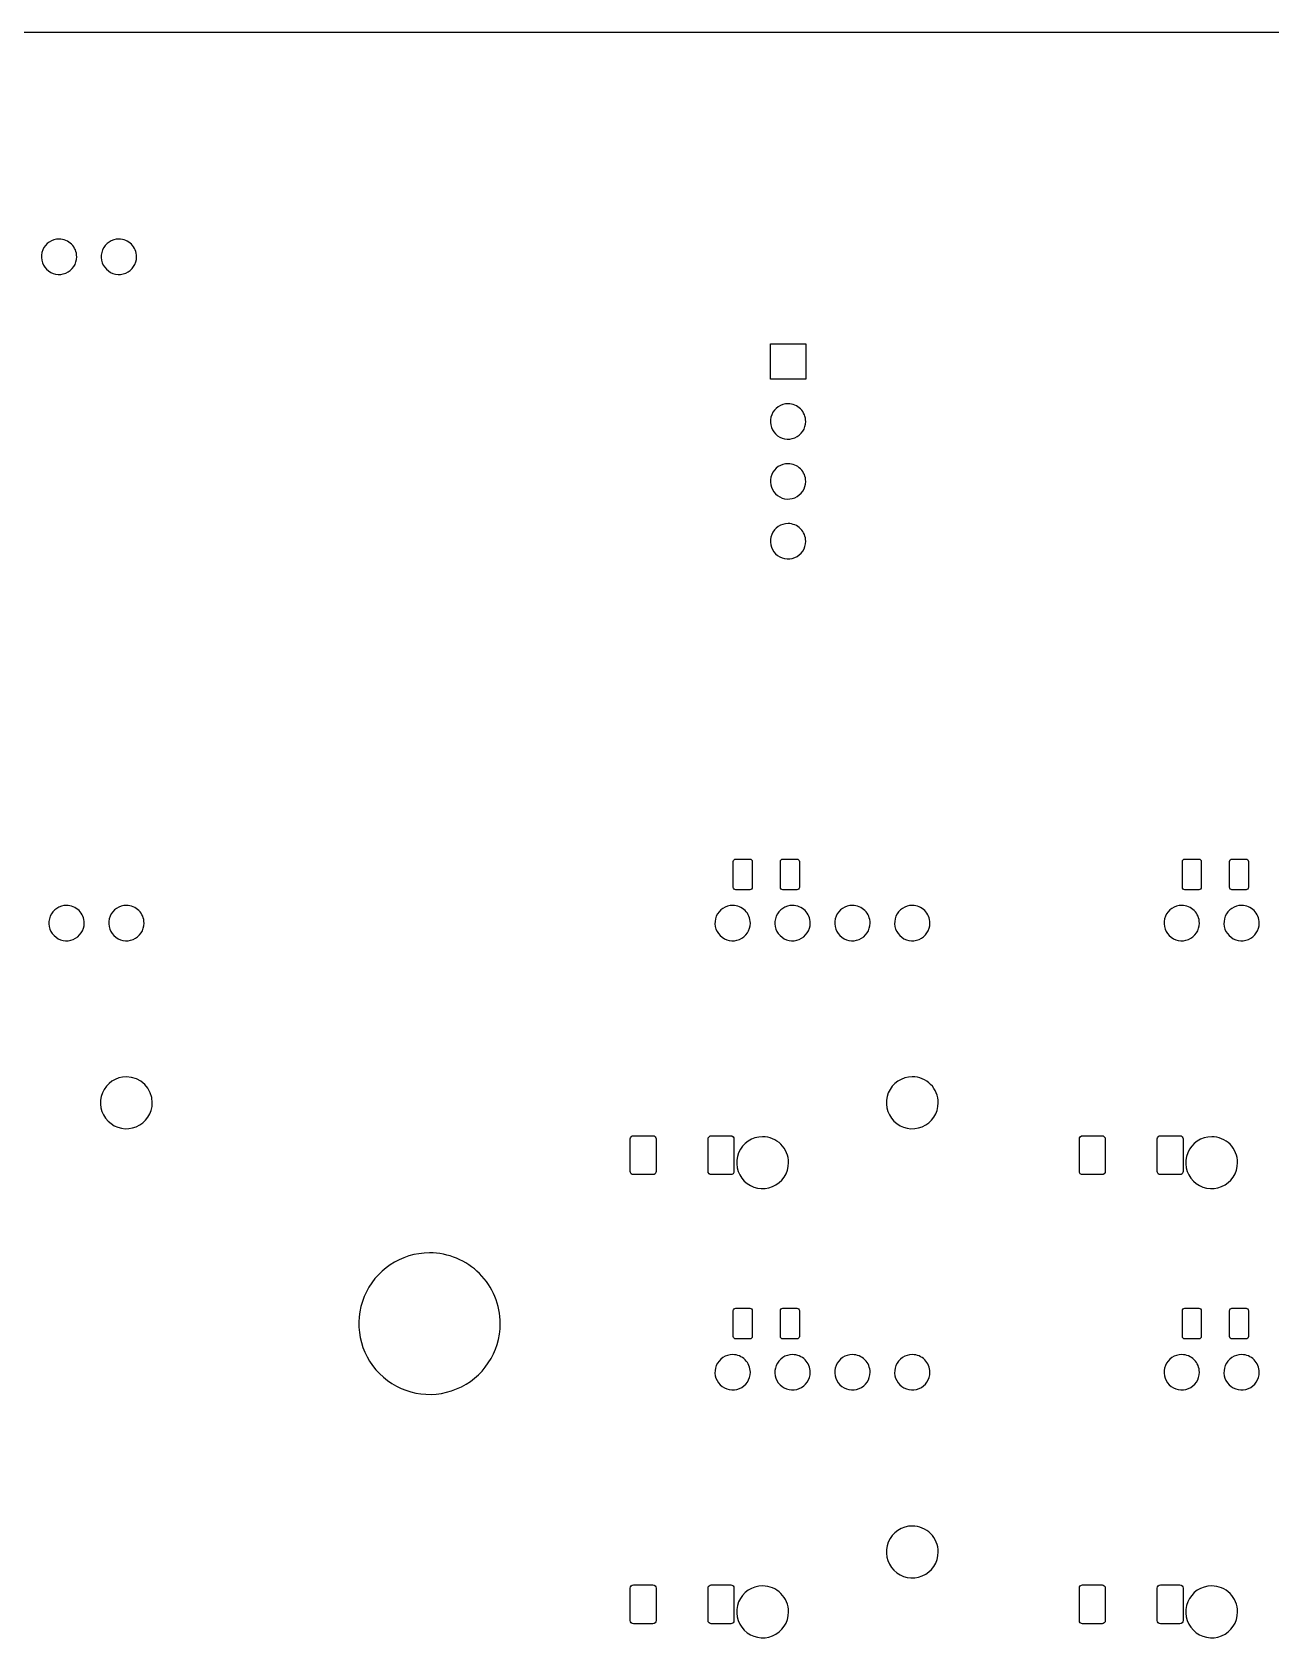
# Model space of a CAD drawing. Extents: x 0 to 449, y -141 to 0.
# Drawn here: x 348.3 to 400.8, y -68.2 to 0 of the extents above; entities that cross this region are included whole.
import ezdxf

# ---------------------------------------------------------------- set-up
doc = ezdxf.new("R2010")
doc.units = 0
doc.layers.get('0').update_dxf_attribs({"linetype": 'CONTINUOUS'})

msp = doc.modelspace()

# ---------------------------------------------------------------- linework, layer by layer
at = {"color": 7}
for p, q in [((0.024995, -0.024469), (449.28762, -0.024469)), ((349.433732, -8.79947), (349.433732, -8.79947)), ((351.973732, -8.79947), (351.973732, -8.79947)), ((379.60825, -13.24447), (381.10824, -13.24447)), ((379.60825, -14.744468), (379.60825, -13.24447)), ((381.10824, -13.24447), (381.10824, -14.744468)), ((381.10824, -14.744468), (379.60825, -14.744468)), ((380.358244, -15.78447), (380.358244, -15.78447)), ((380.358244, -18.32447), (380.358244, -18.32447)), ((380.358244, -20.86447), (380.358244, -20.86447)), ((378.03749, -35.193219), (378.04511, -35.154951)), ((378.03749, -36.293219), (378.03749, -35.193219)), ((378.04511, -35.154951), (378.06678, -35.122508)), ((378.06678, -35.122508), (378.09923, -35.100831)), ((378.09923, -35.100831), (378.13749, -35.093219)), ((378.13749, -35.093219), (378.73749, -35.093219)), ((378.73749, -35.093219), (378.77576, -35.100831)), ((378.77576, -35.100831), (378.80821, -35.122508)), ((378.80821, -35.122508), (378.82988, -35.154951)), ((378.82988, -35.154951), (378.83749, -35.193219)), ((378.83749, -35.193219), (378.83749, -36.293219)), ((380.0375, -35.193219), (380.04511, -35.154951)), ((380.0375, -36.293219), (380.0375, -35.193219)), ((380.04511, -35.154951), (380.06679, -35.122508)), ((380.06679, -35.122508), (380.09923, -35.100831)), ((380.09923, -35.100831), (380.1375, -35.093219)), ((380.1375, -35.093219), (380.7375, -35.093219)), ((380.7375, -35.093219), (380.77576, -35.100831)), ((380.77576, -35.100831), (380.80821, -35.122508)), ((380.80821, -35.122508), (380.82988, -35.154951)), ((380.82988, -35.154951), (380.8375, -35.193219)), ((380.8375, -35.193219), (380.8375, -36.293219)), ((397.08749, -35.193219), (397.09511, -35.154951)), ((397.08749, -36.293219), (397.08749, -35.193219)), ((397.09511, -35.154951), (397.11678, -35.122508)), ((397.11678, -35.122508), (397.14923, -35.100831)), ((397.14923, -35.100831), (397.18749, -35.093219)), ((397.18749, -35.093219), (397.78749, -35.093219)), ((397.78749, -35.093219), (397.82576, -35.100831)), ((397.82576, -35.100831), (397.85821, -35.122508)), ((397.85821, -35.122508), (397.87988, -35.154951)), ((397.87988, -35.154951), (397.88749, -35.193219)), ((397.88749, -35.193219), (397.88749, -36.293219)), ((399.0875, -35.193219), (399.09511, -35.154951)), ((399.0875, -36.293219), (399.0875, -35.193219)), ((399.09511, -35.154951), (399.11679, -35.122508)), ((399.11679, -35.122508), (399.14923, -35.100831)), ((399.14923, -35.100831), (399.1875, -35.093219)), ((399.1875, -35.093219), (399.7875, -35.093219)), ((399.7875, -35.093219), (399.82576, -35.100831)), ((399.82576, -35.100831), (399.85821, -35.122508)), ((399.85821, -35.122508), (399.87988, -35.154951)), ((399.87988, -35.154951), (399.8875, -35.193219)), ((399.8875, -35.193219), (399.8875, -36.293219)), ((378.04511, -36.331487), (378.03749, -36.293219)), ((378.06678, -36.36393), (378.04511, -36.331487)), ((378.09923, -36.385607), (378.06678, -36.36393)), ((378.13749, -36.393219), (378.09923, -36.385607)), ((378.73749, -36.393219), (378.13749, -36.393219)), ((378.77576, -36.385607), (378.73749, -36.393219)), ((378.80821, -36.36393), (378.77576, -36.385607)), ((378.82988, -36.331487), (378.80821, -36.36393)), ((378.83749, -36.293219), (378.82988, -36.331487)), ((380.04511, -36.331487), (380.0375, -36.293219)), ((380.06679, -36.36393), (380.04511, -36.331487)), ((380.09923, -36.385607), (380.06679, -36.36393)), ((380.1375, -36.393219), (380.09923, -36.385607)), ((380.7375, -36.393219), (380.1375, -36.393219)), ((380.77576, -36.385607), (380.7375, -36.393219)), ((380.80821, -36.36393), (380.77576, -36.385607)), ((380.82988, -36.331487), (380.80821, -36.36393)), ((380.8375, -36.293219), (380.82988, -36.331487)), ((397.09511, -36.331487), (397.08749, -36.293219)), ((397.11678, -36.36393), (397.09511, -36.331487)), ((397.14923, -36.385607), (397.11678, -36.36393)), ((397.18749, -36.393219), (397.14923, -36.385607)), ((397.78749, -36.393219), (397.18749, -36.393219)), ((397.82576, -36.385607), (397.78749, -36.393219)), ((397.85821, -36.36393), (397.82576, -36.385607)), ((397.87988, -36.331487), (397.85821, -36.36393)), ((397.88749, -36.293219), (397.87988, -36.331487)), ((399.09511, -36.331487), (399.0875, -36.293219)), ((399.11679, -36.36393), (399.09511, -36.331487)), ((399.14923, -36.385607), (399.11679, -36.36393)), ((399.1875, -36.393219), (399.14923, -36.385607)), ((399.7875, -36.393219), (399.1875, -36.393219)), ((399.82576, -36.385607), (399.7875, -36.393219)), ((399.85821, -36.36393), (399.82576, -36.385607)), ((399.87988, -36.331487), (399.85821, -36.36393)), ((399.8875, -36.293219), (399.87988, -36.331487)), ((349.751236, -37.05697), (349.751236, -37.05697)), ((352.291236, -37.05697), (352.291236, -37.05697)), ((378.00874, -37.05697), (378.00874, -37.05697)), ((380.54874, -37.05697), (380.54874, -37.05697)), ((383.08874, -37.05697), (383.08874, -37.05697)), ((385.62874, -37.05697), (385.62874, -37.05697)), ((397.058756, -37.05697), (397.058756, -37.05697)), ((399.598756, -37.05697), (399.598756, -37.05697)), ((352.291236, -44.32697), (352.291236, -44.32697)), ((385.62874, -44.32697), (385.62874, -44.32697)), ((373.66562, -46.961969), (373.67609, -46.90935)), ((373.66562, -48.336969), (373.66562, -46.961969)), ((373.67609, -46.90935), (373.70589, -46.864742)), ((373.70589, -46.864742), (373.7505, -46.834936)), ((373.7505, -46.834936), (373.80312, -46.824469)), ((373.80312, -46.824469), (374.62812, -46.824469)), ((374.62812, -46.824469), (374.68074, -46.834936)), ((374.68074, -46.834936), (374.72535, -46.864742)), ((374.72535, -46.864742), (374.75515, -46.90935)), ((374.75515, -46.90935), (374.76562, -46.961969)), ((374.76562, -46.961969), (374.76562, -48.336969)), ((376.96562, -46.961969), (376.97609, -46.90935)), ((376.96562, -48.336969), (376.96562, -46.961969)), ((376.97609, -46.90935), (377.00589, -46.864742)), ((377.00589, -46.864742), (377.0505, -46.834936)), ((377.0505, -46.834936), (377.10312, -46.824469)), ((377.10312, -46.824469), (377.92812, -46.824469)), ((377.92812, -46.824469), (377.98074, -46.834936)), ((377.98074, -46.834936), (378.02535, -46.864742)), ((378.02535, -46.864742), (378.05515, -46.90935)), ((378.05515, -46.90935), (378.06562, -46.961969)), ((378.06562, -46.961969), (378.06562, -48.336969)), ((379.278756, -46.86697), (379.278756, -46.86697)), ((392.71562, -46.961969), (392.72609, -46.90935)), ((392.71562, -48.336969), (392.71562, -46.961969)), ((392.72609, -46.90935), (392.75589, -46.864742)), ((392.75589, -46.864742), (392.8005, -46.834936)), ((392.8005, -46.834936), (392.85312, -46.824469)), ((392.85312, -46.824469), (393.67812, -46.824469)), ((393.67812, -46.824469), (393.73074, -46.834936)), ((393.73074, -46.834936), (393.77535, -46.864742)), ((393.77535, -46.864742), (393.80515, -46.90935)), ((393.80515, -46.90935), (393.81562, -46.961969)), ((393.81562, -46.961969), (393.81562, -48.336969)), ((396.01562, -46.961969), (396.02609, -46.90935)), ((396.01562, -48.336969), (396.01562, -46.961969)), ((396.02609, -46.90935), (396.05589, -46.864742)), ((396.05589, -46.864742), (396.1005, -46.834936)), ((396.1005, -46.834936), (396.15312, -46.824469)), ((396.15312, -46.824469), (396.97812, -46.824469)), ((396.97812, -46.824469), (397.03074, -46.834936)), ((397.03074, -46.834936), (397.07535, -46.864742)), ((397.07535, -46.864742), (397.10515, -46.90935)), ((397.10515, -46.90935), (397.11562, -46.961969)), ((397.11562, -46.961969), (397.11562, -48.336969)), ((398.32874, -46.86697), (398.32874, -46.86697)), ((373.67609, -48.389588), (373.66562, -48.336969)), ((373.70589, -48.434196), (373.67609, -48.389588)), ((374.75515, -48.389588), (374.72535, -48.434196)), ((374.76562, -48.336969), (374.75515, -48.389588)), ((376.97609, -48.389588), (376.96562, -48.336969)), ((377.00589, -48.434196), (376.97609, -48.389588)), ((378.05515, -48.389588), (378.02535, -48.434196)), ((378.06562, -48.336969), (378.05515, -48.389588)), ((392.72609, -48.389588), (392.71562, -48.336969)), ((392.75589, -48.434196), (392.72609, -48.389588)), ((393.80515, -48.389588), (393.77535, -48.434196)), ((393.81562, -48.336969), (393.80515, -48.389588)), ((396.02609, -48.389588), (396.01562, -48.336969)), ((396.05589, -48.434196), (396.02609, -48.389588)), ((397.10515, -48.389588), (397.07535, -48.434196)), ((397.11562, -48.336969), (397.10515, -48.389588)), ((373.7505, -48.464002), (373.70589, -48.434196)), ((373.80312, -48.474469), (373.7505, -48.464002)), ((374.62812, -48.474469), (373.80312, -48.474469)), ((374.68074, -48.464002), (374.62812, -48.474469)), ((374.72535, -48.434196), (374.68074, -48.464002)), ((377.0505, -48.464002), (377.00589, -48.434196)), ((377.10312, -48.474469), (377.0505, -48.464002)), ((377.92812, -48.474469), (377.10312, -48.474469)), ((377.98074, -48.464002), (377.92812, -48.474469)), ((378.02535, -48.434196), (377.98074, -48.464002)), ((392.8005, -48.464002), (392.75589, -48.434196)), ((392.85312, -48.474469), (392.8005, -48.464002)), ((393.67812, -48.474469), (392.85312, -48.474469)), ((393.73074, -48.464002), (393.67812, -48.474469)), ((393.77535, -48.434196), (393.73074, -48.464002)), ((396.1005, -48.464002), (396.05589, -48.434196)), ((396.15312, -48.474469), (396.1005, -48.464002)), ((396.97812, -48.474469), (396.15312, -48.474469)), ((397.03074, -48.464002), (396.97812, -48.474469)), ((397.07535, -48.434196), (397.03074, -48.464002)), ((365.149988, -51.793218), (365.149988, -51.793218)), ((378.03749, -54.243219), (378.04511, -54.204951)), ((378.03749, -55.343219), (378.03749, -54.243219)), ((378.04511, -54.204951), (378.06678, -54.172508)), ((378.06678, -54.172508), (378.09923, -54.150831)), ((378.09923, -54.150831), (378.13749, -54.143219)), ((378.13749, -54.143219), (378.73749, -54.143219)), ((378.73749, -54.143219), (378.77576, -54.150831)), ((378.77576, -54.150831), (378.80821, -54.172508)), ((378.80821, -54.172508), (378.82988, -54.204951)), ((378.82988, -54.204951), (378.83749, -54.243219)), ((378.83749, -54.243219), (378.83749, -55.343219)), ((380.0375, -54.243219), (380.04511, -54.204951)), ((380.0375, -55.343219), (380.0375, -54.243219)), ((380.04511, -54.204951), (380.06679, -54.172508)), ((380.06679, -54.172508), (380.09923, -54.150831)), ((380.09923, -54.150831), (380.1375, -54.143219)), ((380.1375, -54.143219), (380.7375, -54.143219)), ((380.7375, -54.143219), (380.77576, -54.150831)), ((380.77576, -54.150831), (380.80821, -54.172508)), ((380.80821, -54.172508), (380.82988, -54.204951)), ((380.82988, -54.204951), (380.8375, -54.243219)), ((380.8375, -54.243219), (380.8375, -55.343219)), ((397.08749, -54.243219), (397.09511, -54.204951)), ((397.08749, -55.343219), (397.08749, -54.243219)), ((397.09511, -54.204951), (397.11678, -54.172508)), ((397.11678, -54.172508), (397.14923, -54.150831)), ((397.14923, -54.150831), (397.18749, -54.143219)), ((397.18749, -54.143219), (397.78749, -54.143219)), ((397.78749, -54.143219), (397.82576, -54.150831)), ((397.82576, -54.150831), (397.85821, -54.172508)), ((397.85821, -54.172508), (397.87988, -54.204951)), ((397.87988, -54.204951), (397.88749, -54.243219)), ((397.88749, -54.243219), (397.88749, -55.343219)), ((399.0875, -54.243219), (399.09511, -54.204951)), ((399.0875, -55.343219), (399.0875, -54.243219)), ((399.09511, -54.204951), (399.11679, -54.172508)), ((399.11679, -54.172508), (399.14923, -54.150831)), ((399.14923, -54.150831), (399.1875, -54.143219)), ((399.1875, -54.143219), (399.7875, -54.143219)), ((399.7875, -54.143219), (399.82576, -54.150831)), ((399.82576, -54.150831), (399.85821, -54.172508)), ((399.85821, -54.172508), (399.87988, -54.204951)), ((399.87988, -54.204951), (399.8875, -54.243219)), ((399.8875, -54.243219), (399.8875, -55.343219)), ((378.04511, -55.381487), (378.03749, -55.343219)), ((378.06678, -55.41393), (378.04511, -55.381487)), ((378.09923, -55.435607), (378.06678, -55.41393)), ((378.13749, -55.443219), (378.09923, -55.435607)), ((378.73749, -55.443219), (378.13749, -55.443219)), ((378.77576, -55.435607), (378.73749, -55.443219)), ((378.80821, -55.41393), (378.77576, -55.435607)), ((378.82988, -55.381487), (378.80821, -55.41393)), ((378.83749, -55.343219), (378.82988, -55.381487)), ((380.04511, -55.381487), (380.0375, -55.343219)), ((380.06679, -55.41393), (380.04511, -55.381487)), ((380.09923, -55.435607), (380.06679, -55.41393)), ((380.1375, -55.443219), (380.09923, -55.435607)), ((380.7375, -55.443219), (380.1375, -55.443219)), ((380.77576, -55.435607), (380.7375, -55.443219)), ((380.80821, -55.41393), (380.77576, -55.435607)), ((380.82988, -55.381487), (380.80821, -55.41393)), ((380.8375, -55.343219), (380.82988, -55.381487)), ((397.09511, -55.381487), (397.08749, -55.343219)), ((397.11678, -55.41393), (397.09511, -55.381487)), ((397.14923, -55.435607), (397.11678, -55.41393)), ((397.18749, -55.443219), (397.14923, -55.435607)), ((397.78749, -55.443219), (397.18749, -55.443219)), ((397.82576, -55.435607), (397.78749, -55.443219)), ((397.85821, -55.41393), (397.82576, -55.435607)), ((397.87988, -55.381487), (397.85821, -55.41393)), ((397.88749, -55.343219), (397.87988, -55.381487)), ((399.09511, -55.381487), (399.0875, -55.343219)), ((399.11679, -55.41393), (399.09511, -55.381487)), ((399.14923, -55.435607), (399.11679, -55.41393)), ((399.1875, -55.443219), (399.14923, -55.435607)), ((399.7875, -55.443219), (399.1875, -55.443219)), ((399.82576, -55.435607), (399.7875, -55.443219)), ((399.85821, -55.41393), (399.82576, -55.435607)), ((399.87988, -55.381487), (399.85821, -55.41393)), ((399.8875, -55.343219), (399.87988, -55.381487)), ((378.00874, -56.10697), (378.00874, -56.10697)), ((380.54874, -56.10697), (380.54874, -56.10697)), ((383.08874, -56.10697), (383.08874, -56.10697)), ((385.62874, -56.10697), (385.62874, -56.10697)), ((397.058756, -56.10697), (397.058756, -56.10697)), ((399.598756, -56.10697), (399.598756, -56.10697)), ((385.62874, -63.376966), (385.62874, -63.376966)), ((373.66562, -66.011969), (373.67609, -65.95935)), ((373.66562, -67.386969), (373.66562, -66.011969)), ((373.67609, -65.95935), (373.70589, -65.914742)), ((373.70589, -65.914742), (373.7505, -65.884936)), ((373.7505, -65.884936), (373.80312, -65.874469)), ((373.80312, -65.874469), (374.62812, -65.874469)), ((374.62812, -65.874469), (374.68074, -65.884936)), ((374.68074, -65.884936), (374.72535, -65.914742)), ((374.72535, -65.914742), (374.75515, -65.95935)), ((374.75515, -65.95935), (374.76562, -66.011969)), ((374.76562, -66.011969), (374.76562, -67.386969)), ((376.96562, -66.011969), (376.97609, -65.95935)), ((376.96562, -67.386969), (376.96562, -66.011969)), ((376.97609, -65.95935), (377.00589, -65.914742)), ((377.00589, -65.914742), (377.0505, -65.884936)), ((377.0505, -65.884936), (377.10312, -65.874469)), ((377.10312, -65.874469), (377.92812, -65.874469)), ((377.92812, -65.874469), (377.98074, -65.884936)), ((377.98074, -65.884936), (378.02535, -65.914742)), ((378.02535, -65.914742), (378.05515, -65.95935)), ((378.05515, -65.95935), (378.06562, -66.011969)), ((378.06562, -66.011969), (378.06562, -67.386969)), ((379.278756, -65.916966), (379.278756, -65.916966)), ((392.71562, -66.011969), (392.72609, -65.95935)), ((392.71562, -67.386969), (392.71562, -66.011969)), ((392.72609, -65.95935), (392.75589, -65.914742)), ((392.75589, -65.914742), (392.8005, -65.884936)), ((392.8005, -65.884936), (392.85312, -65.874469)), ((392.85312, -65.874469), (393.67812, -65.874469)), ((393.67812, -65.874469), (393.73074, -65.884936)), ((393.73074, -65.884936), (393.77535, -65.914742)), ((393.77535, -65.914742), (393.80515, -65.95935)), ((393.80515, -65.95935), (393.81562, -66.011969)), ((393.81562, -66.011969), (393.81562, -67.386969)), ((396.01562, -66.011969), (396.02609, -65.95935)), ((396.01562, -67.386969), (396.01562, -66.011969)), ((396.02609, -65.95935), (396.05589, -65.914742)), ((396.05589, -65.914742), (396.1005, -65.884936)), ((396.1005, -65.884936), (396.15312, -65.874469)), ((396.15312, -65.874469), (396.97812, -65.874469)), ((396.97812, -65.874469), (397.03074, -65.884936)), ((397.03074, -65.884936), (397.07535, -65.914742)), ((397.07535, -65.914742), (397.10515, -65.95935)), ((397.10515, -65.95935), (397.11562, -66.011969)), ((397.11562, -66.011969), (397.11562, -67.386969)), ((398.32874, -65.916966), (398.32874, -65.916966)), ((373.67609, -67.439588), (373.66562, -67.386969)), ((373.70589, -67.484196), (373.67609, -67.439588)), ((373.7505, -67.514002), (373.70589, -67.484196)), ((374.72535, -67.484196), (374.68074, -67.514002)), ((374.75515, -67.439588), (374.72535, -67.484196)), ((374.76562, -67.386969), (374.75515, -67.439588)), ((376.97609, -67.439588), (376.96562, -67.386969)), ((377.00589, -67.484196), (376.97609, -67.439588)), ((377.0505, -67.514002), (377.00589, -67.484196)), ((378.02535, -67.484196), (377.98074, -67.514002)), ((378.05515, -67.439588), (378.02535, -67.484196)), ((378.06562, -67.386969), (378.05515, -67.439588)), ((392.72609, -67.439588), (392.71562, -67.386969)), ((392.75589, -67.484196), (392.72609, -67.439588)), ((392.8005, -67.514002), (392.75589, -67.484196)), ((393.77535, -67.484196), (393.73074, -67.514002)), ((393.80515, -67.439588), (393.77535, -67.484196)), ((393.81562, -67.386969), (393.80515, -67.439588)), ((396.02609, -67.439588), (396.01562, -67.386969)), ((396.05589, -67.484196), (396.02609, -67.439588)), ((396.1005, -67.514002), (396.05589, -67.484196)), ((397.07535, -67.484196), (397.03074, -67.514002)), ((397.10515, -67.439588), (397.07535, -67.484196)), ((397.11562, -67.386969), (397.10515, -67.439588)), ((373.80312, -67.524469), (373.7505, -67.514002)), ((374.62812, -67.524469), (373.80312, -67.524469)), ((374.68074, -67.514002), (374.62812, -67.524469)), ((377.10312, -67.524469), (377.0505, -67.514002)), ((377.92812, -67.524469), (377.10312, -67.524469)), ((377.98074, -67.514002), (377.92812, -67.524469)), ((392.85312, -67.524469), (392.8005, -67.514002)), ((393.67812, -67.524469), (392.85312, -67.524469)), ((393.73074, -67.514002), (393.67812, -67.524469)), ((396.15312, -67.524469), (396.1005, -67.514002)), ((396.97812, -67.524469), (396.15312, -67.524469)), ((397.03074, -67.514002), (396.97812, -67.524469))]:
    msp.add_line(p, q, dxfattribs=at)
for points in [[(349.433732, -8.79947), (349.130385, -8.79947), (348.856908, -8.982201), (348.740822, -9.262457)], [(349.964062, -9.019139), (349.82341, -8.878487), (349.632644, -8.79947), (349.433732, -8.79947)], [(351.973732, -8.79947), (351.670385, -8.79947), (351.396908, -8.982201), (351.280822, -9.262457)], [(352.504062, -9.019139), (352.36341, -8.878487), (352.172644, -8.79947), (351.973732, -8.79947)], [(348.740822, -9.262457), (348.624737, -9.542713), (348.688903, -9.865301), (348.903402, -10.0798)], [(350.183732, -9.54947), (350.183732, -9.350557), (350.104714, -9.159792), (349.964062, -9.019139)], [(351.280822, -9.262457), (351.164737, -9.542713), (351.228903, -9.865301), (351.443402, -10.0798)], [(352.723732, -9.54947), (352.723732, -9.350557), (352.644714, -9.159792), (352.504062, -9.019139)], [(348.903402, -10.0798), (349.1179, -10.294298), (349.440489, -10.358465), (349.720745, -10.242379)], [(349.720745, -10.242379), (350.001, -10.126293), (350.183732, -9.852816), (350.183732, -9.54947)], [(351.443402, -10.0798), (351.6579, -10.294298), (351.980489, -10.358465), (352.260745, -10.242379)], [(352.260745, -10.242379), (352.541, -10.126293), (352.723732, -9.852816), (352.723732, -9.54947)], [(379.665334, -16.247457), (379.549249, -16.527713), (379.613415, -16.850301), (379.827914, -17.0648)], [(380.358244, -15.78447), (380.054897, -15.78447), (379.78142, -15.967201), (379.665334, -16.247457)], [(380.888574, -16.004139), (380.747922, -15.863487), (380.557156, -15.78447), (380.358244, -15.78447)], [(381.108244, -16.53447), (381.108244, -16.335557), (381.029226, -16.144792), (380.888574, -16.004139)], [(380.645257, -17.227379), (380.925512, -17.111293), (381.108244, -16.837816), (381.108244, -16.53447)], [(379.827914, -17.0648), (380.042412, -17.279298), (380.365001, -17.343465), (380.645257, -17.227379)], [(380.358244, -18.32447), (380.054897, -18.32447), (379.78142, -18.507201), (379.665334, -18.787457)], [(380.888574, -18.544139), (380.747922, -18.403487), (380.557156, -18.32447), (380.358244, -18.32447)], [(379.665334, -18.787457), (379.549249, -19.067713), (379.613415, -19.390301), (379.827914, -19.6048)], [(380.645257, -19.767379), (380.925512, -19.651293), (381.108244, -19.377816), (381.108244, -19.07447)], [(381.108244, -19.07447), (381.108244, -18.875557), (381.029226, -18.684792), (380.888574, -18.544139)], [(379.827914, -19.6048), (380.042412, -19.819298), (380.365001, -19.883465), (380.645257, -19.767379)], [(380.358244, -20.86447), (380.054897, -20.86447), (379.78142, -21.047201), (379.665334, -21.327457)], [(380.888574, -21.084139), (380.747922, -20.943487), (380.557156, -20.86447), (380.358244, -20.86447)], [(381.108244, -21.61447), (381.108244, -21.415557), (381.029226, -21.224792), (380.888574, -21.084139)], [(379.665334, -21.327457), (379.549249, -21.607713), (379.613415, -21.930301), (379.827914, -22.1448)], [(380.645257, -22.307379), (380.925512, -22.191293), (381.108244, -21.917816), (381.108244, -21.61447)], [(379.827914, -22.1448), (380.042412, -22.359298), (380.365001, -22.423465), (380.645257, -22.307379)], [(349.751236, -37.05697), (349.447889, -37.05697), (349.174412, -37.239701), (349.058326, -37.519957)], [(350.281566, -37.276639), (350.140914, -37.135987), (349.950148, -37.05697), (349.751236, -37.05697)], [(350.501236, -37.80697), (350.501236, -37.608057), (350.422218, -37.417292), (350.281566, -37.276639)], [(352.291236, -37.05697), (351.987889, -37.05697), (351.714412, -37.239701), (351.598326, -37.519957)], [(352.821566, -37.276639), (352.680914, -37.135987), (352.490148, -37.05697), (352.291236, -37.05697)], [(353.041236, -37.80697), (353.041236, -37.608057), (352.962218, -37.417292), (352.821566, -37.276639)], [(378.00874, -37.05697), (377.705393, -37.05697), (377.431916, -37.239701), (377.31583, -37.519957)], [(378.53907, -37.276639), (378.398418, -37.135987), (378.207652, -37.05697), (378.00874, -37.05697)], [(378.75874, -37.80697), (378.75874, -37.608057), (378.679722, -37.417292), (378.53907, -37.276639)], [(380.54874, -37.05697), (380.245393, -37.05697), (379.971916, -37.239701), (379.85583, -37.519957)], [(381.07907, -37.276639), (380.938418, -37.135987), (380.747652, -37.05697), (380.54874, -37.05697)], [(381.29874, -37.80697), (381.29874, -37.608057), (381.219722, -37.417292), (381.07907, -37.276639)], [(383.08874, -37.05697), (382.785393, -37.05697), (382.511916, -37.239701), (382.39583, -37.519957)], [(383.61907, -37.276639), (383.478418, -37.135987), (383.287652, -37.05697), (383.08874, -37.05697)], [(383.83874, -37.80697), (383.83874, -37.608057), (383.759722, -37.417292), (383.61907, -37.276639)], [(385.62874, -37.05697), (385.325393, -37.05697), (385.051916, -37.239701), (384.93583, -37.519957)], [(386.15907, -37.276639), (386.018418, -37.135987), (385.827652, -37.05697), (385.62874, -37.05697)], [(386.37874, -37.80697), (386.37874, -37.608057), (386.299722, -37.417292), (386.15907, -37.276639)], [(397.058756, -37.05697), (396.755409, -37.05697), (396.481932, -37.239701), (396.365846, -37.519957)], [(397.589086, -37.276639), (397.448434, -37.135987), (397.257668, -37.05697), (397.058756, -37.05697)], [(397.808756, -37.80697), (397.808756, -37.608057), (397.729738, -37.417292), (397.589086, -37.276639)], [(399.598756, -37.05697), (399.295409, -37.05697), (399.021932, -37.239701), (398.905846, -37.519957)], [(400.129086, -37.276639), (399.988434, -37.135987), (399.797668, -37.05697), (399.598756, -37.05697)], [(400.348756, -37.80697), (400.348756, -37.608057), (400.269738, -37.417292), (400.129086, -37.276639)], [(349.058326, -37.519957), (348.942241, -37.800213), (349.006407, -38.122801), (349.220906, -38.3373)], [(350.038249, -38.499879), (350.318504, -38.383793), (350.501236, -38.110316), (350.501236, -37.80697)], [(351.598326, -37.519957), (351.482241, -37.800213), (351.546407, -38.122801), (351.760906, -38.3373)], [(352.578249, -38.499879), (352.858504, -38.383793), (353.041236, -38.110316), (353.041236, -37.80697)], [(377.31583, -37.519957), (377.199745, -37.800213), (377.263911, -38.122801), (377.47841, -38.3373)], [(378.295753, -38.499879), (378.576008, -38.383793), (378.75874, -38.110316), (378.75874, -37.80697)], [(379.85583, -37.519957), (379.739745, -37.800213), (379.803911, -38.122801), (380.01841, -38.3373)], [(380.835753, -38.499879), (381.116008, -38.383793), (381.29874, -38.110316), (381.29874, -37.80697)], [(382.39583, -37.519957), (382.279745, -37.800213), (382.343911, -38.122801), (382.55841, -38.3373)], [(383.375753, -38.499879), (383.656008, -38.383793), (383.83874, -38.110316), (383.83874, -37.80697)], [(384.93583, -37.519957), (384.819745, -37.800213), (384.883911, -38.122801), (385.09841, -38.3373)], [(385.915753, -38.499879), (386.196008, -38.383793), (386.37874, -38.110316), (386.37874, -37.80697)], [(396.365846, -37.519957), (396.249761, -37.800213), (396.313927, -38.122801), (396.528426, -38.3373)], [(397.345769, -38.499879), (397.626024, -38.383793), (397.808756, -38.110316), (397.808756, -37.80697)], [(398.905846, -37.519957), (398.789761, -37.800213), (398.853927, -38.122801), (399.068426, -38.3373)], [(399.885769, -38.499879), (400.166024, -38.383793), (400.348756, -38.110316), (400.348756, -37.80697)], [(349.220906, -38.3373), (349.435404, -38.551798), (349.757993, -38.615965), (350.038249, -38.499879)], [(351.760906, -38.3373), (351.975404, -38.551798), (352.297993, -38.615965), (352.578249, -38.499879)], [(377.47841, -38.3373), (377.692908, -38.551798), (378.015497, -38.615965), (378.295753, -38.499879)], [(380.01841, -38.3373), (380.232908, -38.551798), (380.555497, -38.615965), (380.835753, -38.499879)], [(382.55841, -38.3373), (382.772908, -38.551798), (383.095497, -38.615965), (383.375753, -38.499879)], [(385.09841, -38.3373), (385.312908, -38.551798), (385.635497, -38.615965), (385.915753, -38.499879)], [(396.528426, -38.3373), (396.742924, -38.551798), (397.065513, -38.615965), (397.345769, -38.499879)], [(399.068426, -38.3373), (399.282924, -38.551798), (399.605513, -38.615965), (399.885769, -38.499879)], [(352.291236, -44.32697), (351.846328, -44.32697), (351.445228, -44.594976), (351.274969, -45.006018)], [(353.391236, -45.42697), (353.391236, -44.819456), (352.898749, -44.32697), (352.291236, -44.32697)], [(385.62874, -44.32697), (385.183832, -44.32697), (384.782732, -44.594976), (384.612473, -45.006018)], [(386.406557, -44.649152), (386.200267, -44.442862), (385.920478, -44.32697), (385.62874, -44.32697)], [(386.72874, -45.42697), (386.72874, -45.135231), (386.612847, -44.855442), (386.406557, -44.649152)], [(351.274969, -45.006018), (351.104709, -45.41706), (351.198821, -45.890189), (351.513419, -46.204787)], [(352.712188, -46.443237), (353.12323, -46.272978), (353.391236, -45.871878), (353.391236, -45.42697)], [(384.612473, -45.006018), (384.442213, -45.41706), (384.536325, -45.890189), (384.850923, -46.204787)], [(386.049692, -46.443237), (386.460734, -46.272978), (386.72874, -45.871878), (386.72874, -45.42697)], [(351.513419, -46.204787), (351.828016, -46.519385), (352.301146, -46.613496), (352.712188, -46.443237)], [(384.850923, -46.204787), (385.16552, -46.519385), (385.63865, -46.613496), (386.049692, -46.443237)], [(379.278756, -46.86697), (378.833848, -46.86697), (378.432748, -47.134976), (378.262489, -47.546018)], [(380.056573, -47.189152), (379.850283, -46.982862), (379.570494, -46.86697), (379.278756, -46.86697)], [(398.32874, -46.86697), (397.883832, -46.86697), (397.482732, -47.134976), (397.312473, -47.546018)], [(399.106557, -47.189152), (398.900267, -46.982862), (398.620478, -46.86697), (398.32874, -46.86697)], [(378.262489, -47.546018), (378.092229, -47.95706), (378.186341, -48.430189), (378.500939, -48.744787)], [(380.378756, -47.96697), (380.378756, -47.675231), (380.262863, -47.395442), (380.056573, -47.189152)], [(397.312473, -47.546018), (397.142213, -47.95706), (397.236325, -48.430189), (397.550923, -48.744787)], [(399.42874, -47.96697), (399.42874, -47.675231), (399.312847, -47.395442), (399.106557, -47.189152)], [(379.699708, -48.983237), (380.11075, -48.812978), (380.378756, -48.411878), (380.378756, -47.96697)], [(398.749692, -48.983237), (399.160734, -48.812978), (399.42874, -48.411878), (399.42874, -47.96697)], [(378.500939, -48.744787), (378.815536, -49.059385), (379.288666, -49.153496), (379.699708, -48.983237)], [(397.550923, -48.744787), (397.86552, -49.059385), (398.33865, -49.153496), (398.749692, -48.983237)], [(365.149988, -51.793218), (363.936601, -51.793218), (362.842692, -52.524144), (362.378349, -53.645167)], [(367.271308, -52.671897), (366.708699, -52.109288), (365.945637, -51.793218), (365.149988, -51.793218)], [(368.149988, -54.793218), (368.149988, -53.997568), (367.833917, -53.234506), (367.271308, -52.671897)], [(362.378349, -53.645167), (361.914006, -54.76619), (362.170674, -56.056544), (363.028668, -56.914538)], [(366.298038, -57.564856), (367.419061, -57.100513), (368.149988, -56.006604), (368.149988, -54.793218)], [(377.31583, -56.569957), (377.199745, -56.850213), (377.263911, -57.172801), (377.47841, -57.3873)], [(378.00874, -56.10697), (377.705393, -56.10697), (377.431916, -56.289701), (377.31583, -56.569957)], [(378.53907, -56.326639), (378.398418, -56.185987), (378.207652, -56.10697), (378.00874, -56.10697)], [(378.75874, -56.85697), (378.75874, -56.658057), (378.679722, -56.467292), (378.53907, -56.326639)], [(379.85583, -56.569957), (379.739745, -56.850213), (379.803911, -57.172801), (380.01841, -57.3873)], [(380.54874, -56.10697), (380.245393, -56.10697), (379.971916, -56.289701), (379.85583, -56.569957)], [(381.07907, -56.326639), (380.938418, -56.185987), (380.747652, -56.10697), (380.54874, -56.10697)], [(381.29874, -56.85697), (381.29874, -56.658057), (381.219722, -56.467292), (381.07907, -56.326639)], [(382.39583, -56.569957), (382.279745, -56.850213), (382.343911, -57.172801), (382.55841, -57.3873)], [(383.08874, -56.10697), (382.785393, -56.10697), (382.511916, -56.289701), (382.39583, -56.569957)], [(383.61907, -56.326639), (383.478418, -56.185987), (383.287652, -56.10697), (383.08874, -56.10697)], [(383.83874, -56.85697), (383.83874, -56.658057), (383.759722, -56.467292), (383.61907, -56.326639)], [(384.93583, -56.569957), (384.819745, -56.850213), (384.883911, -57.172801), (385.09841, -57.3873)], [(385.62874, -56.10697), (385.325393, -56.10697), (385.051916, -56.289701), (384.93583, -56.569957)], [(386.15907, -56.326639), (386.018418, -56.185987), (385.827652, -56.10697), (385.62874, -56.10697)], [(386.37874, -56.85697), (386.37874, -56.658057), (386.299722, -56.467292), (386.15907, -56.326639)], [(396.365846, -56.569957), (396.249761, -56.850213), (396.313927, -57.172801), (396.528426, -57.3873)], [(397.058756, -56.10697), (396.755409, -56.10697), (396.481932, -56.289701), (396.365846, -56.569957)], [(397.589086, -56.326639), (397.448434, -56.185987), (397.257668, -56.10697), (397.058756, -56.10697)], [(397.808756, -56.85697), (397.808756, -56.658057), (397.729738, -56.467292), (397.589086, -56.326639)], [(398.905846, -56.569957), (398.789761, -56.850213), (398.853927, -57.172801), (399.068426, -57.3873)], [(399.598756, -56.10697), (399.295409, -56.10697), (399.021932, -56.289701), (398.905846, -56.569957)], [(400.129086, -56.326639), (399.988434, -56.185987), (399.797668, -56.10697), (399.598756, -56.10697)], [(400.348756, -56.85697), (400.348756, -56.658057), (400.269738, -56.467292), (400.129086, -56.326639)], [(363.028668, -56.914538), (363.886662, -57.772532), (365.177015, -58.029199), (366.298038, -57.564856)], [(378.295753, -57.549879), (378.576008, -57.433793), (378.75874, -57.160316), (378.75874, -56.85697)], [(380.835753, -57.549879), (381.116008, -57.433793), (381.29874, -57.160316), (381.29874, -56.85697)], [(383.375753, -57.549879), (383.656008, -57.433793), (383.83874, -57.160316), (383.83874, -56.85697)], [(385.915753, -57.549879), (386.196008, -57.433793), (386.37874, -57.160316), (386.37874, -56.85697)], [(397.345769, -57.549879), (397.626024, -57.433793), (397.808756, -57.160316), (397.808756, -56.85697)], [(399.885769, -57.549879), (400.166024, -57.433793), (400.348756, -57.160316), (400.348756, -56.85697)], [(377.47841, -57.3873), (377.692908, -57.601798), (378.015497, -57.665965), (378.295753, -57.549879)], [(380.01841, -57.3873), (380.232908, -57.601798), (380.555497, -57.665965), (380.835753, -57.549879)], [(382.55841, -57.3873), (382.772908, -57.601798), (383.095497, -57.665965), (383.375753, -57.549879)], [(385.09841, -57.3873), (385.312908, -57.601798), (385.635497, -57.665965), (385.915753, -57.549879)], [(396.528426, -57.3873), (396.742924, -57.601798), (397.065513, -57.665965), (397.345769, -57.549879)], [(399.068426, -57.3873), (399.282924, -57.601798), (399.605513, -57.665965), (399.885769, -57.549879)], [(385.62874, -63.376966), (385.183832, -63.376966), (384.782732, -63.644972), (384.612473, -64.056014)], [(386.406557, -63.699148), (386.200267, -63.492858), (385.920478, -63.376966), (385.62874, -63.376966)], [(384.612473, -64.056014), (384.442213, -64.467056), (384.536325, -64.940185), (384.850923, -65.254783)], [(386.72874, -64.476966), (386.72874, -64.185227), (386.612847, -63.905438), (386.406557, -63.699148)], [(386.049692, -65.493233), (386.460734, -65.322974), (386.72874, -64.921874), (386.72874, -64.476966)], [(384.850923, -65.254783), (385.16552, -65.569381), (385.63865, -65.663492), (386.049692, -65.493233)], [(379.278756, -65.916966), (378.833848, -65.916966), (378.432748, -66.184972), (378.262489, -66.596014)], [(380.056573, -66.239148), (379.850283, -66.032858), (379.570494, -65.916966), (379.278756, -65.916966)], [(398.32874, -65.916966), (397.883832, -65.916966), (397.482732, -66.184972), (397.312473, -66.596014)], [(399.106557, -66.239148), (398.900267, -66.032858), (398.620478, -65.916966), (398.32874, -65.916966)], [(378.262489, -66.596014), (378.092229, -67.007056), (378.186341, -67.480185), (378.500939, -67.794783)], [(380.378756, -67.016966), (380.378756, -66.725227), (380.262863, -66.445438), (380.056573, -66.239148)], [(397.312473, -66.596014), (397.142213, -67.007056), (397.236325, -67.480185), (397.550923, -67.794783)], [(399.42874, -67.016966), (399.42874, -66.725227), (399.312847, -66.445438), (399.106557, -66.239148)], [(379.699708, -68.033233), (380.11075, -67.862974), (380.378756, -67.461874), (380.378756, -67.016966)], [(398.749692, -68.033233), (399.160734, -67.862974), (399.42874, -67.461874), (399.42874, -67.016966)], [(378.500939, -67.794783), (378.815536, -68.109381), (379.288666, -68.203492), (379.699708, -68.033233)], [(397.550923, -67.794783), (397.86552, -68.109381), (398.33865, -68.203492), (398.749692, -68.033233)]]:
    msp.add_open_spline(points, degree=3, dxfattribs=at)

doc.saveas('drawing.dxf')
